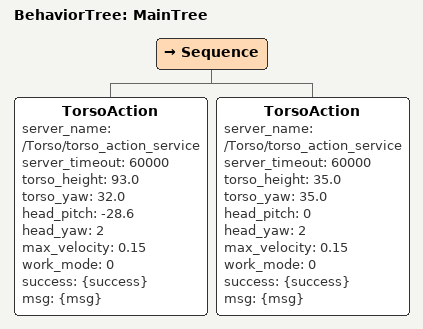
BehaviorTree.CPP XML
<?xml version="1.0" encoding="UTF-8"?>
<root BTCPP_format="4"
      main_tree_to_execute="MainTree">
    <BehaviorTree ID="MainTree">
            <Sequence>

                <TorsoAction server_name="/Torso/torso_action_service"
                              server_timeout="60000"
                              torso_height="93.0"
                              torso_yaw="32.0"
                              head_pitch="-28.6"
                              head_yaw="2"
                              max_velocity="0.15"
                              work_mode="0"
                              success="{success}"
                              msg="{msg}"/>

                <TorsoAction server_name="/Torso/torso_action_service"
                              server_timeout="60000"
                              torso_height="35.0"
                              torso_yaw="35.0"
                              head_pitch="0"
                              head_yaw="2"
                              max_velocity="0.15"
                              work_mode="0"
                              success="{success}"
                              msg="{msg}"/>

            </Sequence>
    </BehaviorTree>
</root>
